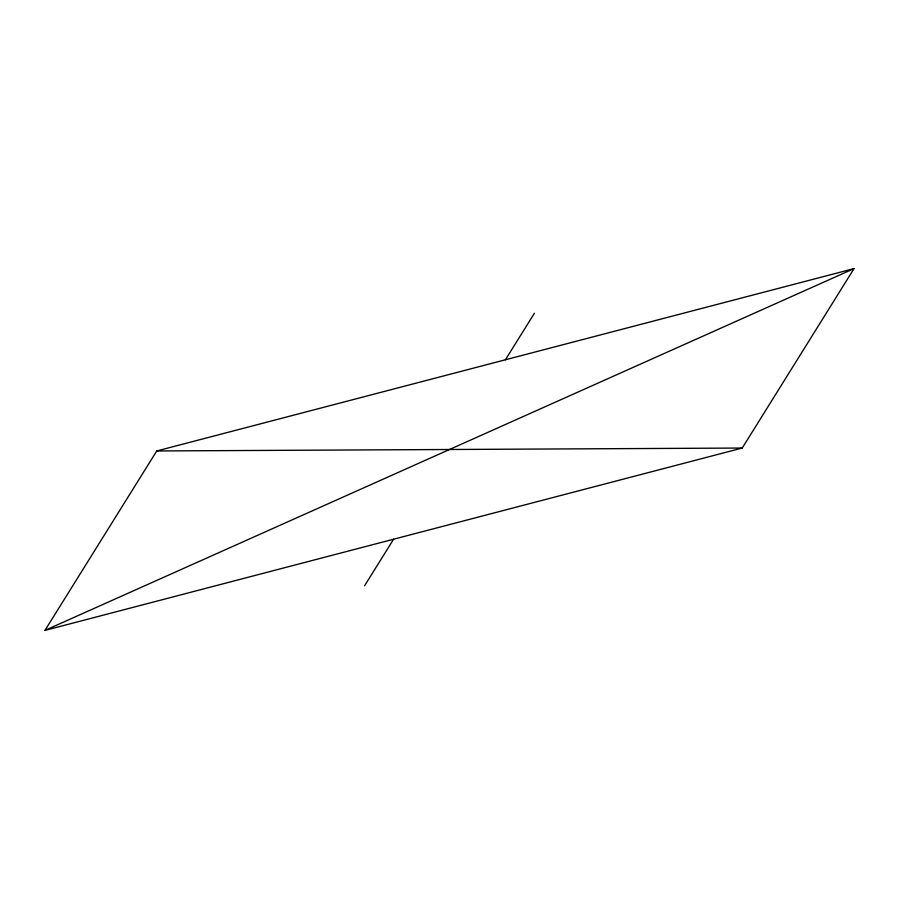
<?xml version="1.0" encoding="UTF-8"?>
<svg xmlns="http://www.w3.org/2000/svg" width="899" height="899" viewBox="0 0 899 899"><rect width="100%" height="100%" fill="white"/><g stroke="black" fill="none" stroke-linecap="round" stroke-linejoin="round"><path stroke-width="1.35" d="M44.95 630.401L156.763 450.961L854.05 268.599L742.237 448.039L44.95 630.401L854.05 268.599M364.601 585.743L393.593 539.22M505.407 359.78L534.399 313.257M156.763 450.961L742.237 448.039"/></g></svg>
